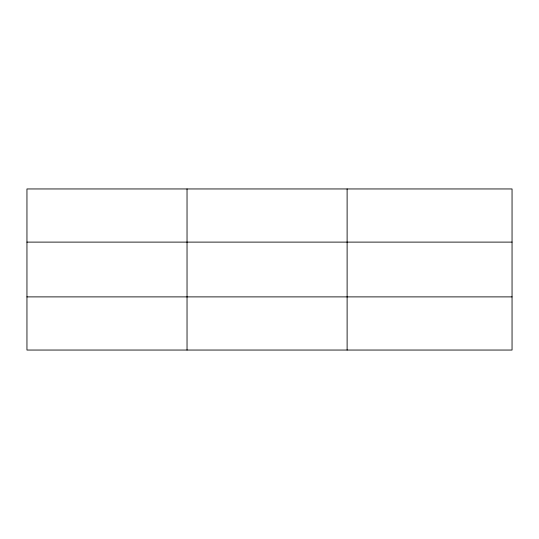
<?xml version="1.0" encoding="UTF-8"?>
<svg xmlns="http://www.w3.org/2000/svg" width="539" height="539" viewBox="0 0 539 539"><rect width="100%" height="100%" fill="white"/><g stroke="black" fill="none" stroke-linecap="round" stroke-linejoin="round"><path stroke-width="0.81" d="M187.033 188.953L187.033 350.047M347.116 188.953L347.116 350.047M512.05 242.112L512.05 188.953L26.95 188.953L26.95 350.047L512.05 350.047L512.05 242.112L26.95 242.112M26.95 296.888L512.05 296.888"/></g></svg>
